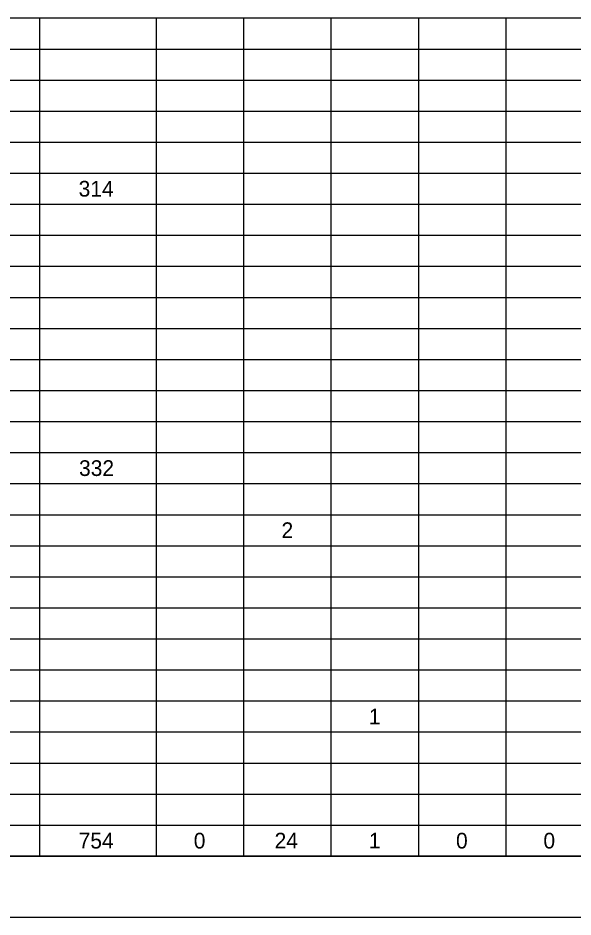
# Model space of a CAD drawing. Extents: x 0 to 34, y 0 to 22.3.
# Drawn here: x 24.88 to 29.44, y 0 to 7.39 of the extents above; entities that cross this region are included whole.
import ezdxf

# ---------------------------------------------------------------- set-up
doc = ezdxf.new("R2010")
doc.units = 0
for name, color, linetype in [('SH_Border', 7, 'Continuous'), ('SH_Cut_Line', 7, 'Continuous'), ('SH_Data', 7, 'Continuous'), ('SH_Text', 7, 'Continuous')]:
    doc.layers.add(name, color=color, linetype=linetype)

msp = doc.modelspace()

# ---------------------------------------------------------------- linework, layer by layer
at = {"layer": 'SH_Border'}
msp.add_lwpolyline([(1.5, 21.5), (33.5, 21.5), (33.5, 0.5), (1.5, 0.5)], close=True, dxfattribs=at)
at = {"layer": 'SH_Cut_Line'}
msp.add_lwpolyline([(0, 0), (34, 0), (34, 22), (0, 22)], close=True, dxfattribs=at)
at = {"layer": 'SH_Data'}
for p, q in [((24.1004, 7.3866), (25.0579, 7.3866)), ((25.0579, 7.3866), (26.0155, 7.3866)), ((25.0579, 7.3866), (25.0579, 1.5202)), ((26.0155, 7.3866), (26.7336, 7.3866)), ((26.0155, 7.3866), (26.0155, 1.5202)), ((26.7336, 7.3866), (27.4518, 7.3866)), ((26.7336, 7.3866), (26.7336, 1.5202)), ((27.4518, 7.3866), (28.888, 7.3866)), ((27.4518, 7.3866), (27.4518, 1.5202)), ((28.1699, 7.3866), (28.1699, 1.5202)), ((28.888, 7.3866), (29.6062, 7.3866)), ((28.888, 7.3866), (28.888, 1.5202)), ((24.1004, 7.1316), (25.0579, 7.1316)), ((25.0579, 7.1316), (26.0155, 7.1316)), ((26.0155, 7.1316), (26.7336, 7.1316)), ((26.7336, 7.1316), (27.4518, 7.1316)), ((27.4518, 7.1316), (28.888, 7.1316)), ((28.888, 7.1316), (29.6062, 7.1316)), ((24.1004, 6.8765), (25.0579, 6.8765)), ((25.0579, 6.8765), (26.0155, 6.8765)), ((26.0155, 6.8765), (26.7336, 6.8765)), ((26.7336, 6.8765), (27.4518, 6.8765)), ((27.4518, 6.8765), (28.888, 6.8765)), ((28.888, 6.8765), (29.6062, 6.8765)), ((24.1004, 6.6215), (25.0579, 6.6215)), ((25.0579, 6.6215), (26.0155, 6.6215)), ((26.0155, 6.6215), (26.7336, 6.6215)), ((26.7336, 6.6215), (27.4518, 6.6215)), ((27.4518, 6.6215), (28.888, 6.6215)), ((28.888, 6.6215), (29.6062, 6.6215)), ((24.1004, 6.3664), (25.0579, 6.3664)), ((25.0579, 6.3664), (26.0155, 6.3664)), ((26.0155, 6.3664), (26.7336, 6.3664)), ((26.7336, 6.3664), (27.4518, 6.3664)), ((27.4518, 6.3664), (28.888, 6.3664)), ((28.888, 6.3664), (29.6062, 6.3664)), ((24.1004, 6.1113), (25.0579, 6.1113)), ((25.0579, 6.1113), (26.0155, 6.1113)), ((26.0155, 6.1113), (26.7336, 6.1113)), ((26.7336, 6.1113), (27.4518, 6.1113)), ((27.4518, 6.1113), (28.888, 6.1113)), ((28.888, 6.1113), (29.6062, 6.1113)), ((24.1004, 5.8563), (25.0579, 5.8563)), ((25.0579, 5.8563), (26.0155, 5.8563)), ((26.0155, 5.8563), (26.7336, 5.8563)), ((26.7336, 5.8563), (27.4518, 5.8563)), ((27.4518, 5.8563), (28.888, 5.8563)), ((28.888, 5.8563), (29.6062, 5.8563)), ((24.1004, 5.6012), (25.0579, 5.6012)), ((25.0579, 5.6012), (26.0155, 5.6012)), ((26.0155, 5.6012), (26.7336, 5.6012)), ((26.7336, 5.6012), (27.4518, 5.6012)), ((27.4518, 5.6012), (28.888, 5.6012)), ((28.888, 5.6012), (29.6062, 5.6012)), ((24.1004, 5.3462), (25.0579, 5.3462)), ((25.0579, 5.3462), (26.0155, 5.3462)), ((26.0155, 5.3462), (26.7336, 5.3462)), ((26.7336, 5.3462), (27.4518, 5.3462)), ((27.4518, 5.3462), (28.888, 5.3462)), ((28.888, 5.3462), (29.6062, 5.3462)), ((24.1004, 5.0911), (25.0579, 5.0911)), ((25.0579, 5.0911), (26.0155, 5.0911)), ((26.0155, 5.0911), (26.7336, 5.0911)), ((26.7336, 5.0911), (27.4518, 5.0911)), ((27.4518, 5.0911), (28.888, 5.0911)), ((28.888, 5.0911), (29.6062, 5.0911)), ((24.1004, 4.836), (25.0579, 4.836)), ((25.0579, 4.836), (26.0155, 4.836)), ((26.0155, 4.836), (26.7336, 4.836)), ((26.7336, 4.836), (27.4518, 4.836)), ((27.4518, 4.836), (28.888, 4.836)), ((28.888, 4.836), (29.6062, 4.836)), ((24.1004, 4.581), (25.0579, 4.581)), ((25.0579, 4.581), (26.0155, 4.581)), ((26.0155, 4.581), (26.7336, 4.581)), ((26.7336, 4.581), (27.4518, 4.581)), ((27.4518, 4.581), (28.888, 4.581)), ((28.888, 4.581), (29.6062, 4.581)), ((24.1004, 4.3259), (25.0579, 4.3259)), ((25.0579, 4.3259), (26.0155, 4.3259)), ((26.0155, 4.3259), (26.7336, 4.3259)), ((26.7336, 4.3259), (27.4518, 4.3259)), ((27.4518, 4.3259), (28.888, 4.3259)), ((28.888, 4.3259), (29.6062, 4.3259)), ((24.1004, 4.0709), (25.0579, 4.0709)), ((25.0579, 4.0709), (26.0155, 4.0709)), ((26.0155, 4.0709), (26.7336, 4.0709)), ((26.7336, 4.0709), (27.4518, 4.0709)), ((27.4518, 4.0709), (28.888, 4.0709)), ((28.888, 4.0709), (29.6062, 4.0709)), ((24.1004, 3.8158), (25.0579, 3.8158)), ((25.0579, 3.8158), (26.0155, 3.8158)), ((26.0155, 3.8158), (26.7336, 3.8158)), ((26.7336, 3.8158), (27.4518, 3.8158)), ((27.4518, 3.8158), (28.888, 3.8158)), ((28.888, 3.8158), (29.6062, 3.8158)), ((24.1004, 3.5607), (25.0579, 3.5607)), ((25.0579, 3.5607), (26.0155, 3.5607)), ((26.0155, 3.5607), (26.7336, 3.5607)), ((26.7336, 3.5607), (27.4518, 3.5607)), ((27.4518, 3.5607), (28.888, 3.5607)), ((28.888, 3.5607), (29.6062, 3.5607)), ((24.1004, 3.3057), (25.0579, 3.3057)), ((25.0579, 3.3057), (26.0155, 3.3057)), ((26.0155, 3.3057), (26.7336, 3.3057)), ((26.7336, 3.3057), (27.4518, 3.3057)), ((27.4518, 3.3057), (28.888, 3.3057)), ((28.888, 3.3057), (29.6062, 3.3057)), ((24.1004, 3.0506), (25.0579, 3.0506)), ((25.0579, 3.0506), (26.0155, 3.0506)), ((26.0155, 3.0506), (26.7336, 3.0506)), ((26.7336, 3.0506), (27.4518, 3.0506)), ((27.4518, 3.0506), (28.888, 3.0506)), ((28.888, 3.0506), (29.6062, 3.0506)), ((24.1004, 2.7955), (25.0579, 2.7955)), ((25.0579, 2.7955), (26.0155, 2.7955)), ((26.0155, 2.7955), (26.7336, 2.7955)), ((26.7336, 2.7955), (27.4518, 2.7955)), ((27.4518, 2.7955), (28.888, 2.7955)), ((28.888, 2.7955), (29.6062, 2.7955)), ((24.1004, 2.5405), (25.0579, 2.5405)), ((25.0579, 2.5405), (26.0155, 2.5405)), ((26.0155, 2.5405), (26.7336, 2.5405)), ((26.7336, 2.5405), (27.4518, 2.5405)), ((27.4518, 2.5405), (28.888, 2.5405)), ((28.888, 2.5405), (29.6062, 2.5405)), ((24.1004, 2.2854), (25.0579, 2.2854)), ((25.0579, 2.2854), (26.0155, 2.2854)), ((26.0155, 2.2854), (26.7336, 2.2854)), ((26.7336, 2.2854), (27.4518, 2.2854)), ((27.4518, 2.2854), (28.888, 2.2854)), ((28.888, 2.2854), (29.6062, 2.2854)), ((24.1004, 2.0304), (25.0579, 2.0304)), ((25.0579, 2.0304), (26.0155, 2.0304)), ((26.0155, 2.0304), (26.7336, 2.0304)), ((26.7336, 2.0304), (27.4518, 2.0304)), ((27.4518, 2.0304), (28.888, 2.0304)), ((28.888, 2.0304), (29.6062, 2.0304)), ((24.1004, 1.7753), (25.0579, 1.7753)), ((25.0579, 1.7753), (26.0155, 1.7753)), ((26.0155, 1.7753), (26.7336, 1.7753)), ((26.7336, 1.7753), (27.4518, 1.7753)), ((27.4518, 1.7753), (28.888, 1.7753)), ((28.888, 1.7753), (29.6062, 1.7753)), ((24.1004, 1.5202), (25.0579, 1.5202)), ((25.0579, 1.5202), (26.0155, 1.5202)), ((25.0579, 1.5202), (25.0579, 1.2652)), ((26.0155, 1.5202), (26.7336, 1.5202)), ((26.0155, 1.5202), (26.0155, 1.2652)), ((26.7336, 1.5202), (27.4518, 1.5202)), ((26.7336, 1.5202), (26.7336, 1.2652)), ((27.4518, 1.5202), (28.888, 1.5202)), ((27.4518, 1.5202), (27.4518, 1.2652)), ((28.1699, 1.5202), (28.1699, 1.2652)), ((28.888, 1.5202), (29.6062, 1.5202)), ((28.888, 1.5202), (28.888, 1.2652)), ((24.1004, 1.2652), (25.0579, 1.2652)), ((25.0579, 1.2652), (26.0155, 1.2652)), ((25.0579, 1.2652), (25.0579, 0.7551)), ((26.0155, 1.2652), (26.7336, 1.2652)), ((26.0155, 1.2652), (26.0155, 0.7551)), ((26.7336, 1.2652), (27.4518, 1.2652)), ((26.7336, 1.2652), (26.7336, 0.7551)), ((27.4518, 1.2652), (28.888, 1.2652)), ((27.4518, 1.2652), (27.4518, 0.7551)), ((28.1699, 1.2652), (28.1699, 0.7551)), ((28.888, 1.2652), (29.6062, 1.2652)), ((28.888, 1.2652), (28.888, 0.7551)), ((24.1004, 1.0101), (25.0579, 1.0101)), ((25.0579, 1.0101), (26.0155, 1.0101)), ((26.0155, 1.0101), (26.7336, 1.0101)), ((26.7336, 1.0101), (27.4518, 1.0101)), ((27.4518, 1.0101), (28.888, 1.0101)), ((28.888, 1.0101), (29.6062, 1.0101)), ((24.1004, 0.7551), (25.0579, 0.7551)), ((25.0579, 0.7551), (26.0155, 0.7551)), ((25.0579, 0.7551), (25.0579, 0.5)), ((26.0155, 0.7551), (26.7336, 0.7551)), ((26.0155, 0.7551), (26.0155, 0.5)), ((26.7336, 0.7551), (27.4518, 0.7551)), ((26.7336, 0.7551), (26.7336, 0.5)), ((27.4518, 0.7551), (28.888, 0.7551)), ((27.4518, 0.7551), (27.4518, 0.5)), ((28.1699, 0.7551), (28.1699, 0.5)), ((28.888, 0.7551), (29.6062, 0.7551)), ((28.888, 0.7551), (28.888, 0.5)), ((24.1004, 0.5), (25.0579, 0.5)), ((25.0579, 0.5), (26.0155, 0.5)), ((26.0155, 0.5), (26.7336, 0.5)), ((26.7336, 0.5), (27.4518, 0.5)), ((27.4518, 0.5), (28.888, 0.5)), ((28.888, 0.5), (29.6062, 0.5))]:
    msp.add_line(p, q, dxfattribs=at)

# ---------------------------------------------------------------- texts
at = {"layer": 'SH_Text'}
for s, height, p in [('314', 0.12905, (25.379, 5.9193)), ('332', 0.12905, (25.3823, 3.6237)), ('2', 0.129, (27.0457, 3.1136)), ('1', 0.129, (27.7633, 1.5832)), ('754', 0.12905, (25.379, 0.563)), ('0', 0.129, (26.3248, 0.563)), ('24', 0.12905, (26.9887, 0.563)), ('1', 0.129, (27.7633, 0.563)), ('0', 0.129, (28.4793, 0.563)), ('0', 0.129, (29.1974, 0.563))]:
    msp.add_text(s, height=height, dxfattribs=at).set_placement(p)

doc.saveas('drawing.dxf')
